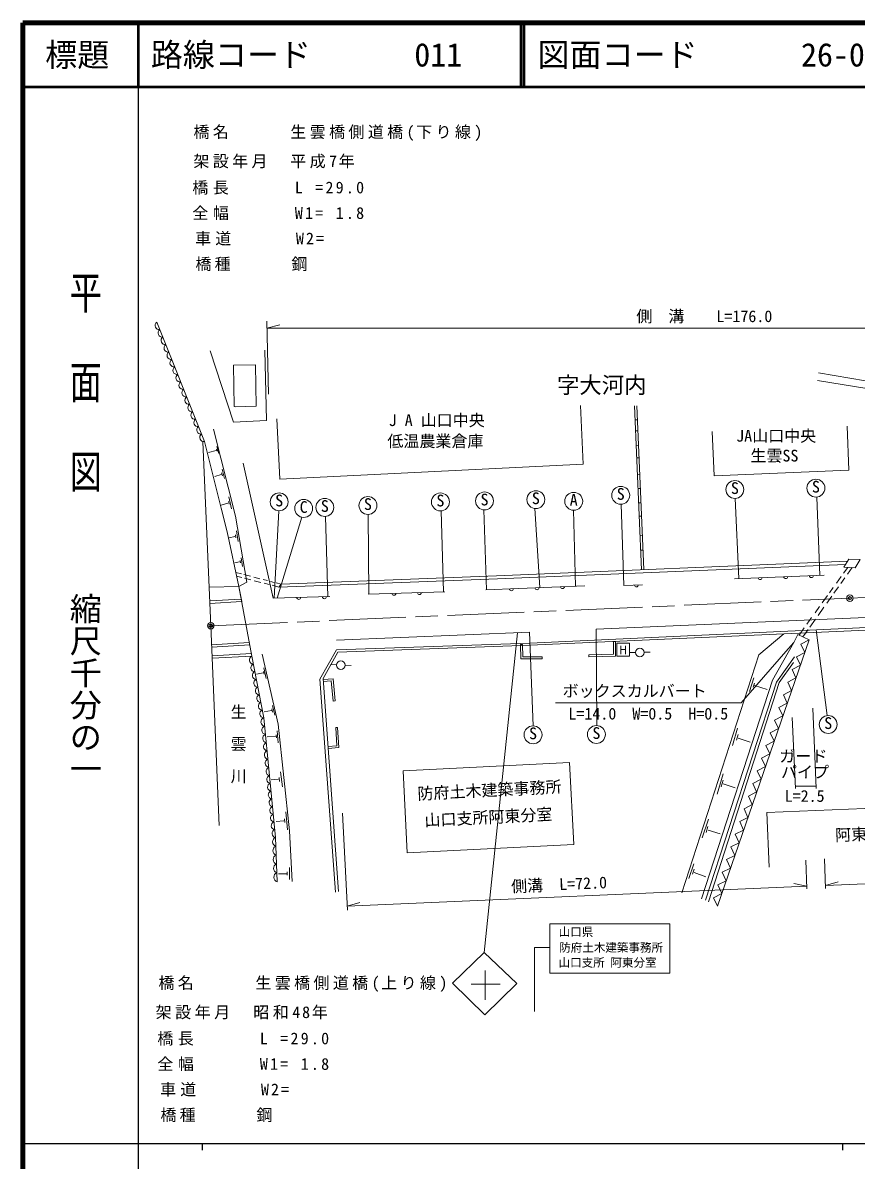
# Model space of a CAD drawing. Units: millimetres, scale not verified. Extents: x 40000 to 680000, y 20000 to 380000.
# Drawn here: x 40000 to 170148, y 202409 to 380000 of the extents above; entities that cross this region are included whole.
import ezdxf
from ezdxf.enums import TextEntityAlignment as Align

# ---------------------------------------------------------------- set-up
doc = ezdxf.new("R2010")
doc.units = ezdxf.units.MM
doc.header["$LTSCALE"] = 1000
doc.header["$PDMODE"] = 32
doc.header["$PDSIZE"] = 500
doc.linetypes.add('CHAIN', pattern=[18.5, 12, -1.5, 3.5, -1.5])
for name, color, linetype, lineweight in [('M-BGD', 7, 'Continuous', 13), ('M-BMK', 2, 'CHAIN', 13), ('M-BMK-SRVR', 3, 'Continuous', 13), ('M-STR-HTXT', 7, 'Continuous', 13), ('M-STR-STR1', 1, 'Continuous', 13), ('M-STR-STRC', 7, 'Continuous', 13), ('M-TTL', 2, 'Continuous', 140), ('M-TTL-BAND', 7, 'Continuous', 25), ('M-TTL-LINE', 7, 'Continuous', 50)]:
    doc.layers.add(name, color=color, linetype=linetype, lineweight=lineweight)
doc.layers.add('M-OTRS', color=6, linetype='Continuous')
doc.layers.add('M-TTL-TXT', color=7, linetype='Continuous')
doc.styles.add('@ＭＳ ゴシック', font='')
doc.styles.add('ＭＳ ゴシック', font='')
doc.styles.add('ＭＳ 明朝', font='')
doc.styles.get('@ＭＳ ゴシック').set_extended_font_data('@MS Gothic')
doc.styles.get('ＭＳ ゴシック').set_extended_font_data('MS Gothic')
doc.styles.get('ＭＳ 明朝').set_extended_font_data('MS Mincho')

msp = doc.modelspace()

# ---------------------------------------------------------------- linework, layer by layer
at = {"layer": 'M-BGD'}
for p, q in [((60944, 333254), (68387, 314611)), ((69242, 328792), (72902, 317653)), ((78060, 317914), (77786, 328877)), ((72930, 326557), (76346, 326601)), ((72930, 326557), (73014, 320071)), ((76346, 326601), (76430, 320115)), ((194430, 320255), (164252, 325339)), ((164089, 324171), (262918, 307679)), ((73014, 320071), (73215, 320056)), ((73215, 320056), (76430, 320115)), ((127521, 311067), (127067, 320266)), ((136600, 294604), (135504, 320186)), ((137000, 294620), (135904, 320203)), ((72902, 317653), (78060, 317914)), ((80158, 308728), (79692, 318163)), ((135998, 317999), (135599, 317981)), ((73213, 302979), (69770, 316572)), ((136071, 316288), (135672, 316271)), ((147947, 309285), (147672, 316165)), ((169001, 310126), (168727, 316998)), ((68387, 314611), (71000, 304204)), ((70204, 313239), (68979, 312894)), ((70259, 313405), (70361, 313097)), ((70290, 313848), (70592, 312749)), ((136170, 313979), (135771, 313962)), ((79097, 290173), (74410, 311238)), ((80158, 308728), (127521, 311067)), ((136251, 312096), (135851, 312079)), ((70983, 309474), (69986, 309142)), ((71059, 309716), (71184, 309239)), ((71156, 310305), (71523, 308830)), ((136362, 309509), (135962, 309492)), ((147947, 309285), (169001, 310126)), ((136456, 307311), (136056, 307293)), ((72160, 305977), (72610, 304122)), ((151249, 305731), (151814, 293224)), ((164480, 293719), (163998, 305956)), ((72035, 304973), (70983, 304697)), ((71000, 304204), (71900, 300514)), ((72104, 305243), (72236, 304821)), ((79973, 303800), (79275, 290177)), ((105678, 291127), (105333, 303798)), ((112418, 291452), (111988, 303951)), ((119967, 304154), (120765, 291811)), ((126314, 292049), (126010, 303889)), ((133424, 304824), (133833, 292138)), ((136552, 305072), (136152, 305055)), ((74965, 292670), (73213, 302979)), ((79733, 290189), (83591, 302803)), ((87612, 290392), (87273, 302938)), ((93961, 303239), (94059, 290809)), ((136642, 302968), (136243, 302951)), ((71900, 300514), (73720, 292004)), ((73365, 300663), (73642, 298995)), ((73136, 299812), (72208, 299569)), ((73212, 300075), (73288, 299597)), ((136770, 299987), (136370, 299970)), ((136869, 297677), (136469, 297660)), ((73867, 295834), (73113, 295696)), ((73971, 296042), (74013, 295675)), ((74117, 296485), (74324, 295121)), ((113959, 293656), (168785, 295951)), ((114107, 293199), (168459, 295417)), ((168175, 294063), (168817, 294955)), ((168193, 294981), (168978, 296269)), ((168193, 294981), (169980, 294907)), ((168764, 293895), (169500, 294927)), ((168978, 296269), (170765, 296195)), ((169980, 294907), (170765, 296195)), ((73253, 294187), (74140, 293958)), ((73379, 293599), (74200, 293387)), ((74546, 293853), (75587, 293583)), ((74609, 293282), (75613, 293023)), ((76099, 293451), (77043, 293207)), ((77543, 293077), (78224, 292901)), ((79973, 291898), (114107, 293199)), ((80336, 292355), (113959, 293656)), ((151143, 293198), (165116, 293744)), ((167044, 292492), (167801, 293544)), ((167740, 292459), (168382, 293358)), ((73720, 292004), (74965, 292670)), ((76139, 292887), (77172, 292620)), ((77707, 292482), (78468, 292286)), ((78704, 292777), (79258, 292634)), ((78920, 292169), (79973, 291898)), ((79546, 292559), (80336, 292355)), ((79973, 291898), (80336, 292355)), ((112297, 291447), (127789, 292112)), ((133833, 292138), (136747, 292263)), ((165962, 290990), (166560, 291820)), ((166672, 290960), (167371, 291941)), ((79097, 290173), (87956, 290401)), ((93953, 290806), (105902, 291134)), ((164840, 289431), (165668, 290582)), ((165551, 289387), (166322, 290469)), ((163717, 287872), (164427, 288859)), ((164175, 287457), (165096, 288749)), ((119196, 283141), (192391, 286531)), ((119208, 282819), (192449, 286083)), ((178589, 287431), (129547, 285318)), ((162450, 286112), (163182, 287130)), ((162888, 285651), (163769, 286888)), ((89001, 283600), (119132, 284840)), ((119132, 284840), (119680, 270233)), ((129547, 285318), (129616, 270281)), ((158819, 284584), (154946, 281311)), ((161044, 284477), (160376, 283237)), ((161044, 284477), (162782, 283660)), ((161214, 284397), (162029, 285528)), ((161798, 284122), (162617, 285271)), ((165619, 271828), (163878, 285211)), ((88999, 282108), (119196, 283141)), ((89201, 281718), (119208, 282819)), ((117715, 282915), (118015, 282926)), ((117715, 282915), (117798, 280678)), ((118015, 282926), (118087, 280979)), ((132559, 283414), (132259, 283401)), ((132259, 283401), (132260, 281422)), ((132559, 283414), (132560, 281129)), ((134764, 283128), (132764, 283128)), ((132764, 283128), (132764, 281128)), ((133392, 281441), (133392, 282716)), ((134136, 282724), (134136, 281445)), ((134764, 281128), (134764, 283128)), ((162782, 283660), (148460, 242088)), ((157052, 277381), (160376, 283237)), ((160376, 283237), (159166, 281851)), ((162782, 283660), (161496, 282996)), ((161496, 282996), (162100, 281680)), ((77376, 281401), (79907, 270517)), ((88999, 282108), (86402, 277538)), ((89201, 281718), (86896, 277605)), ((117798, 280678), (121101, 280692)), ((118087, 280979), (121100, 280992)), ((121101, 280692), (121100, 280992)), ((132260, 281422), (128384, 281327)), ((128384, 281327), (128392, 281028)), ((132560, 281129), (128392, 281028)), ((132764, 281128), (134764, 281128)), ((133392, 282128), (134136, 282128)), ((134762, 281657), (135675, 281686)), ((137039, 281727), (137967, 281756)), ((154946, 281311), (142896, 244151)), ((157677, 277041), (160496, 280996)), ((162100, 281680), (160814, 281016)), ((160814, 281016), (161418, 279701)), ((77647, 279289), (78021, 277627)), ((88066, 279823), (88978, 279776)), ((90340, 279705), (91268, 279658)), ((160350, 280113), (158121, 277000)), ((161418, 279701), (160132, 279037)), ((160132, 279037), (160736, 277721)), ((77532, 278513), (76488, 278292)), ((77592, 278735), (77684, 278273)), ((86402, 277538), (88836, 244251)), ((86896, 277605), (89293, 244346)), ((86905, 277469), (88452, 277560)), ((86927, 277170), (88181, 277244)), ((88181, 277244), (88492, 274096)), ((88452, 277560), (88791, 274126)), ((145964, 243230), (157052, 277381)), ((154170, 277708), (153487, 275580)), ((160736, 277721), (159449, 277057)), ((159449, 277057), (160054, 275741)), ((146614, 243029), (157677, 277041)), ((158121, 277000), (147096, 242752)), ((154244, 276905), (154041, 276264)), ((154258, 276554), (156243, 275903)), ((160054, 275741), (158767, 275077)), ((88791, 274126), (88492, 274096)), ((159372, 273762), (158085, 273098)), ((158767, 275077), (159372, 273762)), ((78834, 272613), (77698, 272426)), ((78910, 272876), (79021, 272350)), ((79007, 273381), (79360, 271879)), ((158690, 271782), (157403, 271118)), ((158085, 273098), (158690, 271782)), ((79907, 270517), (81664, 253823)), ((88861, 269969), (89160, 269987)), ((89038, 267102), (88861, 269969)), ((89355, 266824), (89160, 269987)), ((157403, 271118), (158008, 269803)), ((79448, 268586), (78165, 268494)), ((79577, 268840), (79609, 268333)), ((79729, 269454), (79891, 267594)), ((151615, 269856), (150826, 267183)), ((151705, 268865), (151449, 267972)), ((151733, 268305), (153602, 267681)), ((158008, 269803), (156721, 269139)), ((156721, 269139), (157326, 267823)), ((87660, 267005), (89038, 267102)), ((87681, 266705), (89355, 266824)), ((157326, 267823), (156039, 267159)), ((156039, 267159), (156644, 265844)), ((156644, 265844), (155357, 265179)), ((155357, 265179), (155962, 263864)), ((80265, 263074), (80556, 260700)), ((99375, 263193), (125398, 264508)), ((99375, 263193), (100023, 250382)), ((125398, 264508), (126045, 251696)), ((155962, 263864), (154675, 263200)), ((154675, 263200), (155280, 261884)), ((79953, 261884), (78783, 261800)), ((80029, 262140), (80105, 261524)), ((149350, 262720), (148415, 259558)), ((149350, 261770), (149038, 260711)), ((149381, 261157), (151229, 260565)), ((155280, 261884), (153993, 261220)), ((153993, 261220), (154598, 259905)), ((154598, 259905), (153311, 259241)), ((153916, 257925), (152629, 257261)), ((153311, 259241), (153916, 257925)), ((156191, 256682), (190105, 258140)), ((81067, 256794), (81330, 254008)), ((153234, 255946), (151947, 255281)), ((152629, 257261), (153234, 255946)), ((156191, 256682), (156556, 248173)), ((80785, 255425), (79576, 255314)), ((80882, 255725), (80933, 255130)), ((147063, 255650), (146105, 252731)), ((146977, 254504), (146714, 253604)), ((147025, 253957), (148874, 253368)), ((152552, 253966), (151265, 253302)), ((151947, 255281), (152552, 253966)), ((81664, 253823), (82084, 245948)), ((151265, 253302), (151870, 251986)), ((100023, 250382), (126045, 251696)), ((151870, 251986), (150583, 251322)), ((150583, 251322), (151188, 250007)), ((144772, 248664), (144024, 246372)), ((151188, 250007), (149901, 249343)), ((149901, 249343), (150506, 248027)), ((81176, 247146), (79943, 247105)), ((81286, 247419), (81286, 246939)), ((81632, 248134), (81651, 246219)), ((144855, 247860), (144571, 247050)), ((144855, 247327), (146683, 246669)), ((150506, 248027), (149219, 247363)), ((149219, 247363), (149824, 246048)), ((149824, 246048), (148537, 245384)), ((148537, 245384), (149142, 244068)), ((149142, 244068), (147855, 243404)), ((147855, 243404), (148460, 242088))]:
    msp.add_line(p, q, dxfattribs=at)
msp.add_lwpolyline([(75772, 281096), (77630, 271474), (78555, 262448), (79481, 252813), (79729, 245900)], dxfattribs=at)
for centre, radius in [((133370, 306221), 1398), ((151197, 307127), 1398), ((163847, 307346), 1398), ((80040, 305196), 1398), ((83866, 304173), 1398), ((87167, 304331), 1398), ((93897, 304635), 1398), ((105220, 305190), 1398), ((112105, 305344), 1398), ((120120, 305543), 1398), ((126032, 305286), 1398), ((136358, 281670), 683), ((89657, 279705), 683), ((165768, 270439), 1398), ((119683, 268835), 1398), ((129574, 268884), 1398)]:
    msp.add_circle(centre, radius, dxfattribs=at)
for centre, radius, start, end in [((61310, 332725), 644, 124.65123, 278.87487), ((61776, 331560), 644, 124.65123, 278.87487), ((62241, 330395), 644, 124.65123, 278.87487), ((62706, 329229), 644, 124.65123, 278.87487), ((63171, 328064), 644, 124.65123, 278.87487), ((63636, 326899), 644, 124.65123, 278.87487), ((64101, 325734), 644, 124.65123, 278.87487), ((64567, 324568), 644, 124.65123, 278.87487), ((65032, 323403), 644, 124.65123, 278.87487), ((65497, 322238), 644, 124.65123, 278.87487), ((65962, 321073), 644, 124.65123, 278.87487), ((66427, 319907), 644, 124.65123, 278.87487), ((66893, 318742), 644, 124.65123, 278.87487), ((67358, 317577), 644, 124.65123, 278.87487), ((67823, 316412), 644, 124.65123, 278.87487), ((68288, 315247), 644, 124.65123, 278.87487), ((155140, 293354), 300, 182.23862, 2.23862), ((159137, 293510), 300, 182.23862, 2.23862), ((163134, 293667), 300, 182.23862, 2.23862), ((116293, 291619), 300, 182.4589, 2.4589), ((120290, 291790), 300, 182.4589, 2.4589), ((124286, 291962), 300, 182.4589, 2.4589), ((135831, 292224), 300, 182.4589, 2.4589), ((83095, 290276), 300, 181.47741, 1.47741), ((87094, 290379), 300, 181.47741, 1.47741), ((97952, 290916), 300, 181.56833, 1.56833), ((101950, 291025), 300, 181.56833, 1.56833), ((76011, 280518), 625, 112.47683, 269.3808), ((76243, 279315), 625, 112.47683, 269.3808), ((76475, 278113), 625, 112.47683, 269.3808), ((76707, 276910), 625, 112.47683, 269.3808), ((76940, 275707), 625, 112.47683, 269.3808), ((77172, 274504), 625, 112.47683, 269.3808), ((77404, 273302), 625, 112.47683, 269.3808), ((77636, 272099), 625, 112.47683, 269.3808), ((77865, 270846), 670, 110.55128, 261.16033), ((77997, 269557), 670, 110.55128, 261.16033), ((78129, 268268), 670, 110.55128, 261.16033), ((78261, 266978), 670, 110.55128, 261.16033), ((78394, 265689), 670, 110.55128, 261.16033), ((78526, 264400), 670, 110.55128, 261.16033), ((78658, 263110), 670, 110.55128, 261.16033), ((78729, 261857), 616, 106.34196, 264.63268), ((78844, 260653), 616, 106.34196, 264.63268), ((78960, 259449), 616, 106.34196, 264.63268), ((79076, 258244), 616, 106.34196, 264.63268), ((79191, 257040), 616, 106.34196, 264.63268), ((79307, 255835), 616, 106.34196, 264.63268), ((79423, 254631), 616, 106.34196, 264.63268), ((79538, 253426), 616, 106.34196, 264.63268), ((79734, 252130), 728, 110.33475, 253.77372), ((79784, 250747), 728, 110.33475, 253.77372), ((79833, 249365), 728, 110.33475, 253.77372), ((79883, 247982), 728, 110.33475, 253.77372), ((79932, 246600), 728, 110.33475, 253.77372)]:
    msp.add_arc(centre, radius, start, end, dxfattribs=at)
at = {"layer": 'M-BMK'}
for p, q in [((169158, 290166), (269037, 294475)), ((69358, 285860), (169158, 290166))]:
    msp.add_line(p, q, dxfattribs=at)
at = {"layer": 'M-BMK-SRVR'}
for p, q in [((68131, 314596), (69358, 285860)), ((69358, 285860), (70689, 254670))]:
    msp.add_line(p, q, dxfattribs=at)
for centre in [(169158, 290166), (69358, 285860)]:
    msp.add_circle(centre, 500, dxfattribs=at)
for p in [(169158, 290166), (69358, 285860)]:
    msp.add_point(p, dxfattribs=at)
at = {"layer": 'M-OTRS'}
msp.add_point((69358, 285860), dxfattribs=at)
at = {"layer": 'M-STR-HTXT'}
for p, q in [((78365, 322019), (78104, 333392)), ((78129, 332326), (80129, 332826)), ((78129, 332326), (254249, 332326)), ((152197, 273842), (159166, 281851)), ((123197, 273842), (152197, 273842)), ((163345, 272979), (163885, 260451)), ((160155, 271507), (160646, 260430)), ((160629, 260800), (163870, 260800)), ((89950, 256598), (90698, 241433)), ((162294, 249242), (162450, 244771)), ((165207, 249460), (165347, 244834)), ((165333, 245310), (229576, 248105)), ((90667, 242061), (162435, 245183)), ((162435, 245183), (160415, 245596)), ((165333, 245310), (167309, 245896)), ((90667, 242061), (92644, 242647))]:
    msp.add_line(p, q, dxfattribs=at)
at = {"layer": 'M-STR-STR1'}
for p, q in [((69101, 291868), (73720, 292004)), ((73720, 292004), (74227, 289631)), ((73720, 292004), (75772, 281096)), ((74095, 290009), (69193, 289723)), ((74167, 289628), (69209, 289348)), ((69484, 282897), (75366, 283254)), ((69500, 282512), (75438, 282872)), ((69558, 281163), (75694, 281507)), ((75772, 281096), (69575, 280777)), ((69575, 280777), (75772, 281096))]:
    msp.add_line(p, q, dxfattribs=at)
at = {"layer": 'M-STR-STRC'}
for p, q in [((117238, 284762), (112051, 234866)), ((122281, 239313), (141054, 239313)), ((122281, 231612), (122281, 239313)), ((141054, 239313), (141054, 231612)), ((107100, 230075), (112051, 234866)), ((112051, 234866), (117161, 230022)), ((122361, 235615), (119886, 235615)), ((119886, 235615), (119886, 225634)), ((112210, 232015), (112210, 227449)), ((141054, 231612), (122281, 231612)), ((112157, 225125), (107100, 230075)), ((110010, 229910), (114529, 229910)), ((117161, 230022), (112157, 225125))]:
    msp.add_line(p, q, dxfattribs=at)
at = {"layer": 'M-TTL'}
for p, q in [((40000, 380000), (40000, 20000)), ((680000, 380000), (40000, 380000))]:
    msp.add_line(p, q, dxfattribs=at)
at = {"layer": 'M-TTL-BAND'}
for p, q in [((58000, 370000), (58000, 20000)), ((40000, 205000), (579000, 205000)), ((68000, 205000), (68000, 204000)), ((168000, 205000), (168000, 204000))]:
    msp.add_line(p, q, dxfattribs=at)
at = {"layer": 'M-TTL-LINE'}
for p, q in [((58000, 380000), (58000, 370000)), ((117750, 380000), (117750, 370000)), ((118250, 380000), (118250, 370000)), ((40000, 370000), (680000, 370000))]:
    msp.add_line(p, q, dxfattribs=at)

# ---------------------------------------------------------------- texts
at = {"layer": 'M-BGD', "style": 'ＭＳ ゴシック'}
for s, height, p in [('字大河内', 2566, (123413, 321386)), ('J A 山口中央', 1833, (97148, 316485)), ('JA山口中央', 1833, (151402, 314049)), ('低温農業倉庫', 1833, (96934, 313221)), ('生雲SS', 1833, (153618, 310949)), ('S', 1833, (132745, 304971)), ('S', 1833, (150572, 305877)), ('S', 1833, (163222, 306096)), ('S', 1833, (79415, 303946)), ('S', 1833, (86542, 303081)), ('S', 1833, (93272, 303385)), ('S', 1833, (104595, 303940)), ('S', 1833, (111480, 304094)), ('S', 1833, (119495, 304293)), ('A', 1833, (125407, 304036)), ('C', 1833, (83241, 302923)), ('S', 1833, (119058, 267585)), ('S', 1833, (128949, 267634)), ('S', 1833, (165143, 269189))]:
    msp.add_text(s, height=height, dxfattribs=at).set_placement(p, align=Align.BOTTOM_LEFT)
at = {"layer": 'M-BGD'}
for s, rotation, style, p in [('生\u3000雲\u3000川', 270, '@ＭＳ ゴシック', (72210, 273677)), ('防府土木建築事務所', 2.892, 'ＭＳ ゴシック', (101707, 258157)), ('山口支所阿東分室', 2.892, 'ＭＳ ゴシック', (102798, 253997)), ('阿東警察署', 2.463, 'ＭＳ ゴシック', (166912, 251695))]:
    msp.add_text(s, height=1833, rotation=rotation, dxfattribs=dict(at, style=style)).set_placement(p, align=Align.BOTTOM_LEFT)
at = {"layer": 'M-STR-HTXT', "style": 'ＭＳ ゴシック'}
for s, p in [('側\u3000溝\u3000\u3000L=176.0', (135813, 332712)), ('ボックスカルバート', (124295, 274212)), ('L=14.0\u3000W=0.5\u3000H=0.5', (125203, 270666)), ('ガード', (158152, 264037)), ('パイプ', (158407, 261547)), ('L=2.5', (158970, 257817))]:
    msp.add_text(s, height=1833, dxfattribs=at).set_placement(p, align=Align.BOTTOM_LEFT)
msp.add_text('側溝\u3000L=72.0', height=1833, rotation=2.491, dxfattribs=at).set_placement((116323, 243688), align=Align.BOTTOM_LEFT)
at = {"layer": 'M-STR-HTXT', "char_height": 1833, "style": 'ＭＳ ゴシック'}
for s, insert, attachment_point in [('\\T1.21;橋名\u3000\u3000\u3000生雲橋側道橋(下り線)', (66650, 361553), 7), ('\\T1.21;架設年月\u3000平成7年', (66651, 357257), 7), ('\\T1.28;橋長\u3000\u3000\u3000L\\~=29.0', (93651, 353159), 9), ('\\T1.28;全幅\u3000\u3000\u3000W1=\\~1.8', (93651, 349179), 9), ('\\T1.26;車道\u3000\u3000\u3000W2=\\~', (66901, 345199), 7), ('\\T1.2;橋種\u3000\u3000\u3000鋼', (84961, 341219), 9), ('\\T1.21;橋名\u3000\u3000\u3000生雲橋側道橋(上り線)', (61188, 228700), 7), ('\\T1.22;架設年月\u3000昭和48年', (88189, 224405), 9), ('\\T1.28;橋長\u3000\u3000\u3000L\\~=29.0', (88189, 220306), 9), ('\\T1.28;全幅\u3000\u3000\u3000W1=\\~1.8', (88189, 216326), 9), ('\\T1.26;車道\u3000\u3000\u3000W2=\\~', (61439, 212346), 7), ('\\T1.2;橋種\u3000\u3000\u3000鋼', (79499, 208366), 9)]:
    msp.add_mtext(s, dxfattribs=dict(at, insert=insert, attachment_point=attachment_point))
at = {"layer": 'M-STR-STRC', "style": 'ＭＳ 明朝'}
for s, p in [('山口県', (123692, 236997)), ('防府土木建築事務所', (123771, 234558)), ('山口支所 阿東分室', (123665, 232215))]:
    msp.add_text(s, height=1320, dxfattribs=at).set_placement(p, align=Align.BOTTOM_LEFT)
at = {"layer": 'M-TTL-BAND', "style": '@ＭＳ ゴシック', "width": 1.4}
msp.add_text('平  面  図', height=3666, rotation=270, dxfattribs=at).set_placement((49777, 306475), align=Align.MIDDLE_RIGHT)
at = {"layer": 'M-TTL-BAND', "style": '@ＭＳ ゴシック'}
msp.add_text('縮尺千分の一', height=3666, rotation=270, dxfattribs=at).set_placement((49777, 261030), align=Align.MIDDLE_RIGHT)
at = {"layer": 'M-TTL-TXT', "style": 'ＭＳ ゴシック'}
msp.add_text('標題', height=3666, dxfattribs=at).set_placement((48500, 375000), align=Align.MIDDLE_CENTER)
for s, p in [('路線コード', (60000, 375000)), ('011', (101142, 375000)), ('図面コード', (120380, 375000)), ('26-0', (161521, 375000))]:
    msp.add_text(s, height=3666, dxfattribs=at).set_placement(p, align=Align.MIDDLE_LEFT)

doc.saveas('drawing.dxf')
